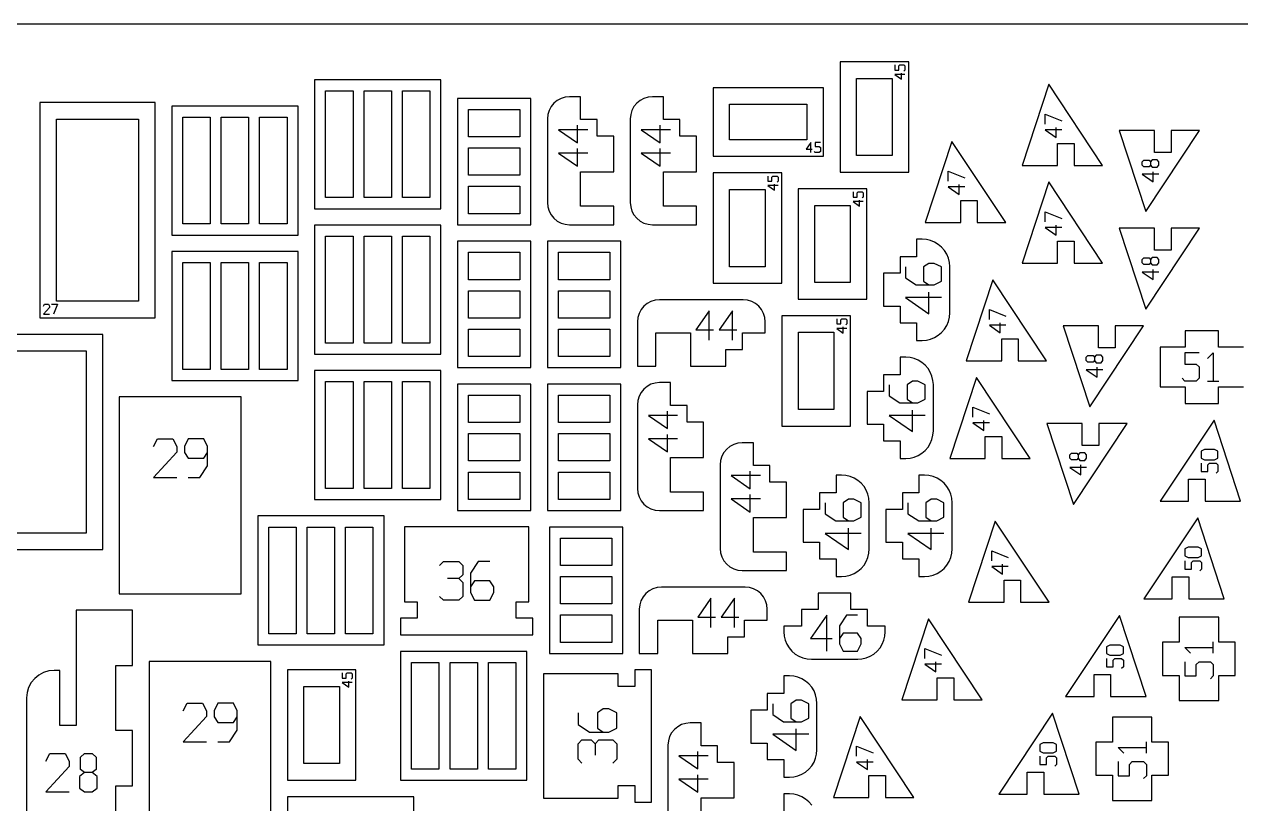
# Model space of a CAD drawing. Header units: millimetres. Extents: x 0 to 600, y 0 to 450.
# Drawn here: x 256.2 to 476.5, y 308.8 to 450 of the extents above; entities that cross this region are included whole.
import ezdxf

# ---------------------------------------------------------------- set-up
doc = ezdxf.new("R2010")
doc.units = ezdxf.units.MM
for name, color, linetype in [('CUT', 1, 'Continuous'), ('ENGRAVE', 5, 'Continuous'), ('SHEET', 8, 'Continuous')]:
    doc.layers.add(name, color=color, linetype=linetype)

msp = doc.modelspace()

# ---------------------------------------------------------------- linework, layer by layer
at = {"layer": 'CUT'}
for p, q in [((416.37, 443.21), (403.94, 443.21)), ((403.94, 443.21), (403.94, 423.2)), ((416.37, 423.2), (416.37, 443.21)), ((331.65, 439.93), (308.76, 439.93)), ((308.76, 439.93), (308.76, 416.59)), ((331.65, 416.59), (331.65, 439.93)), ((380.94, 438.51), (380.94, 426.08)), ((400.94, 438.51), (380.94, 438.51)), ((400.94, 426.08), (400.94, 438.51)), ((406.94, 440.2), (413.37, 440.2)), ((406.94, 426.2), (406.94, 440.2)), ((413.37, 440.2), (413.37, 426.2)), ((441.74, 439.13), (436.94, 424.43)), ((451.5, 424.43), (441.74, 439.13)), ((310.76, 437.93), (315.72, 437.93)), ((310.76, 418.59), (310.76, 437.93)), ((315.72, 437.93), (315.72, 418.59)), ((317.72, 437.93), (322.68, 437.93)), ((317.72, 418.59), (317.72, 437.93)), ((322.68, 437.93), (322.68, 418.59)), ((324.68, 437.93), (329.64, 437.93)), ((324.68, 418.59), (324.68, 437.93)), ((329.64, 437.93), (329.64, 418.59)), ((334.65, 436.57), (334.65, 413.69)), ((347.93, 436.57), (334.65, 436.57)), ((347.93, 413.69), (347.93, 436.57)), ((353.4, 436.56), (352.71, 436.19)), ((354.15, 436.79), (353.4, 436.56)), ((354.94, 436.87), (354.15, 436.79)), ((356.94, 436.87), (354.94, 436.87)), ((356.94, 432.73), (356.94, 436.87)), ((368.41, 436.56), (367.72, 436.19)), ((369.16, 436.79), (368.41, 436.56)), ((369.94, 436.87), (369.16, 436.79)), ((371.94, 436.87), (369.94, 436.87)), ((371.94, 432.73), (371.94, 436.87)), ((279.87, 435.82), (259, 435.82)), ((259, 435.82), (259, 396.81)), ((279.87, 396.81), (279.87, 435.82)), ((305.76, 435.15), (282.87, 435.15)), ((282.87, 435.15), (282.87, 411.82)), ((305.76, 411.82), (305.76, 435.15)), ((336.65, 429.61), (336.65, 434.57)), ((336.65, 434.57), (345.93, 434.57)), ((345.93, 434.57), (345.93, 429.61)), ((351.24, 434.4), (351.01, 433.65)), ((351.61, 435.09), (351.24, 434.4)), ((352.11, 435.69), (351.61, 435.09)), ((352.71, 436.19), (352.11, 435.69)), ((366.24, 434.4), (366.01, 433.65)), ((366.61, 435.09), (366.24, 434.4)), ((367.11, 435.69), (366.61, 435.09)), ((367.72, 436.19), (367.11, 435.69)), ((383.94, 429.08), (383.94, 435.51)), ((383.94, 435.51), (397.94, 435.51)), ((397.94, 435.51), (397.94, 429.08)), ((262, 432.82), (276.87, 432.82)), ((262, 399.81), (262, 432.82)), ((276.87, 432.82), (276.87, 399.81)), ((284.87, 433.15), (289.84, 433.15)), ((284.87, 413.82), (284.87, 433.15)), ((289.84, 433.15), (289.84, 413.82)), ((291.84, 433.15), (296.8, 433.15)), ((291.84, 413.82), (291.84, 433.15)), ((296.8, 433.15), (296.8, 413.82)), ((298.8, 433.15), (303.76, 433.15)), ((298.8, 413.82), (298.8, 433.15)), ((303.76, 433.15), (303.76, 413.82)), ((351.01, 433.65), (350.93, 432.87)), ((350.93, 432.87), (350.93, 417.69)), ((359.94, 432.73), (356.94, 432.73)), ((359.94, 429.73), (359.94, 432.73)), ((366.01, 433.65), (365.94, 432.87)), ((365.94, 432.87), (365.94, 417.69)), ((374.94, 432.73), (371.94, 432.73)), ((374.94, 429.73), (374.94, 432.73)), ((362.94, 429.73), (359.94, 429.73)), ((362.94, 423.3), (362.94, 429.73)), ((377.94, 429.73), (374.94, 429.73)), ((377.94, 423.3), (377.94, 429.73)), ((454.5, 430.78), (459.3, 416.08)), ((460.92, 430.78), (454.5, 430.78)), ((459.3, 416.08), (469.06, 430.78)), ((460.92, 426.78), (460.92, 430.78)), ((469.06, 430.78), (463.92, 430.78)), ((463.92, 430.78), (463.92, 426.78)), ((345.93, 429.61), (336.65, 429.61)), ((336.65, 422.65), (336.65, 427.61)), ((336.65, 427.61), (345.93, 427.61)), ((345.93, 427.61), (345.93, 422.65)), ((397.94, 429.08), (383.94, 429.08)), ((424.18, 428.79), (419.37, 414.09)), ((433.94, 414.09), (424.18, 428.79)), ((443.35, 428.43), (446.35, 428.43)), ((443.35, 424.43), (443.35, 428.43)), ((446.35, 428.43), (446.35, 424.43)), ((380.94, 426.08), (400.94, 426.08)), ((413.37, 426.2), (406.94, 426.2)), ((463.92, 426.78), (460.92, 426.78)), ((356.94, 423.3), (362.94, 423.3)), ((356.94, 417.03), (356.94, 423.3)), ((371.94, 423.3), (377.94, 423.3)), ((371.94, 417.03), (371.94, 423.3)), ((393.37, 423.08), (380.94, 423.08)), ((380.94, 423.08), (380.94, 403.08)), ((393.37, 403.08), (393.37, 423.08)), ((403.94, 423.2), (416.37, 423.2)), ((436.94, 424.43), (443.35, 424.43)), ((446.35, 424.43), (451.5, 424.43)), ((345.93, 422.65), (336.65, 422.65)), ((441.74, 421.43), (436.94, 406.73)), ((451.5, 406.73), (441.74, 421.43)), ((336.65, 415.69), (336.65, 420.65)), ((336.65, 420.65), (345.93, 420.65)), ((345.93, 420.65), (345.93, 415.69)), ((383.94, 420.08), (390.37, 420.08)), ((383.94, 406.08), (383.94, 420.08)), ((390.37, 420.08), (390.37, 406.08)), ((408.8, 420.2), (396.37, 420.2)), ((396.37, 420.2), (396.37, 400.2)), ((408.8, 400.2), (408.8, 420.2)), ((308.76, 416.59), (331.65, 416.59)), ((315.72, 418.59), (310.76, 418.59)), ((322.68, 418.59), (317.72, 418.59)), ((329.64, 418.59), (324.68, 418.59)), ((350.93, 417.69), (351.01, 416.91)), ((351.01, 416.91), (351.24, 416.16)), ((362.94, 417.03), (356.94, 417.03)), ((362.94, 413.69), (362.94, 417.03)), ((365.94, 417.69), (366.01, 416.91)), ((366.01, 416.91), (366.24, 416.16)), ((377.94, 417.03), (371.94, 417.03)), ((377.94, 413.69), (377.94, 417.03)), ((399.37, 417.2), (405.8, 417.2)), ((399.37, 403.2), (399.37, 417.2)), ((405.8, 417.2), (405.8, 403.2)), ((425.79, 418.09), (428.79, 418.09)), ((425.79, 414.09), (425.79, 418.09)), ((428.79, 418.09), (428.79, 414.09)), ((345.93, 415.69), (336.65, 415.69)), ((351.24, 416.16), (351.61, 415.46)), ((351.61, 415.46), (352.11, 414.86)), ((352.11, 414.86), (352.71, 414.36)), ((352.71, 414.36), (353.4, 413.99)), ((366.24, 416.16), (366.61, 415.46)), ((366.61, 415.46), (367.11, 414.86)), ((367.11, 414.86), (367.72, 414.36)), ((367.72, 414.36), (368.41, 413.99)), ((289.84, 413.82), (284.87, 413.82)), ((296.8, 413.82), (291.84, 413.82)), ((303.76, 413.82), (298.8, 413.82)), ((331.65, 413.59), (308.76, 413.59)), ((308.76, 413.59), (308.76, 390.25)), ((331.65, 390.25), (331.65, 413.59)), ((334.65, 413.69), (347.93, 413.69)), ((353.4, 413.99), (354.15, 413.76)), ((354.15, 413.76), (354.94, 413.69)), ((354.94, 413.69), (362.94, 413.69)), ((368.41, 413.99), (369.16, 413.76)), ((369.16, 413.76), (369.94, 413.69)), ((369.94, 413.69), (377.94, 413.69)), ((419.37, 414.09), (425.79, 414.09)), ((428.79, 414.09), (433.94, 414.09)), ((454.5, 413.08), (459.3, 398.38)), ((460.92, 413.08), (454.5, 413.08)), ((459.3, 398.38), (469.06, 413.08)), ((460.92, 409.08), (460.92, 413.08)), ((469.06, 413.08), (463.92, 413.08)), ((463.92, 413.08), (463.92, 409.08)), ((282.87, 411.82), (305.76, 411.82)), ((310.76, 411.59), (315.72, 411.59)), ((310.76, 392.25), (310.76, 411.59)), ((315.72, 411.59), (315.72, 392.25)), ((317.72, 411.59), (322.68, 411.59)), ((317.72, 392.25), (317.72, 411.59)), ((322.68, 411.59), (322.68, 392.25)), ((324.68, 411.59), (329.64, 411.59)), ((324.68, 392.25), (324.68, 411.59)), ((329.64, 411.59), (329.64, 392.25)), ((334.65, 410.69), (334.65, 387.8)), ((347.93, 410.69), (334.65, 410.69)), ((347.93, 387.8), (347.93, 410.69)), ((350.93, 410.69), (350.93, 387.8)), ((364.22, 410.69), (350.93, 410.69)), ((364.22, 387.8), (364.22, 410.69)), ((418.8, 411.09), (417.8, 411.09)), ((417.8, 411.09), (417.8, 407.88)), ((419.58, 411.03), (418.8, 411.09)), ((420.35, 410.84), (419.58, 411.03)), ((421.07, 410.54), (420.35, 410.84)), ((421.74, 410.13), (421.07, 410.54)), ((422.34, 409.62), (421.74, 410.13)), ((443.35, 410.73), (446.35, 410.73)), ((443.35, 406.73), (443.35, 410.73)), ((446.35, 410.73), (446.35, 406.73)), ((305.76, 408.82), (282.87, 408.82)), ((282.87, 408.82), (282.87, 385.48)), ((305.76, 385.48), (305.76, 408.82)), ((336.65, 403.72), (336.65, 408.69)), ((336.65, 408.69), (345.93, 408.69)), ((345.93, 408.69), (345.93, 403.72)), ((352.93, 403.72), (352.93, 408.69)), ((352.93, 408.69), (362.22, 408.69)), ((362.22, 408.69), (362.22, 403.72)), ((417.8, 407.88), (414.8, 407.88)), ((414.8, 407.88), (414.8, 404.88)), ((422.85, 409.03), (422.34, 409.62)), ((423.26, 408.36), (422.85, 409.03)), ((423.56, 407.63), (423.26, 408.36)), ((423.74, 406.87), (423.56, 407.63)), ((463.92, 409.08), (460.92, 409.08)), ((284.88, 406.82), (289.84, 406.82)), ((284.88, 387.48), (284.88, 406.82)), ((289.84, 406.82), (289.84, 387.48)), ((291.84, 406.82), (296.8, 406.82)), ((291.84, 387.48), (291.84, 406.82)), ((296.8, 406.82), (296.8, 387.48)), ((298.8, 406.82), (303.76, 406.82)), ((298.8, 387.48), (298.8, 406.82)), ((303.76, 406.82), (303.76, 387.48)), ((390.37, 406.08), (383.94, 406.08)), ((423.8, 406.09), (423.74, 406.87)), ((423.8, 397.71), (423.8, 406.09)), ((436.94, 406.73), (443.35, 406.73)), ((446.35, 406.73), (451.5, 406.73)), ((345.93, 403.72), (336.65, 403.72)), ((362.22, 403.72), (352.93, 403.72)), ((414.8, 404.88), (411.8, 404.88)), ((411.8, 404.88), (411.8, 398.91)), ((431.61, 403.73), (426.8, 389.03)), ((441.36, 389.03), (431.61, 403.73)), ((336.65, 396.76), (336.65, 401.72)), ((336.65, 401.72), (345.93, 401.72)), ((345.93, 401.72), (345.93, 396.76)), ((352.93, 396.76), (352.93, 401.72)), ((352.93, 401.72), (362.22, 401.72)), ((362.22, 401.72), (362.22, 396.76)), ((380.94, 403.08), (393.37, 403.08)), ((405.8, 403.2), (399.37, 403.2)), ((276.87, 399.81), (262, 399.81)), ((368.4, 398.91), (367.9, 398.3)), ((369, 399.4), (368.4, 398.91)), ((369.69, 399.77), (369, 399.4)), ((370.44, 400), (369.69, 399.77)), ((371.22, 400.08), (370.44, 400)), ((386.4, 400.08), (371.22, 400.08)), ((387.18, 400), (386.4, 400.08)), ((387.93, 399.77), (387.18, 400)), ((388.63, 399.4), (387.93, 399.77)), ((389.23, 398.91), (388.63, 399.4)), ((389.73, 398.3), (389.23, 398.91)), ((396.37, 400.2), (408.8, 400.2)), ((411.8, 398.91), (414.8, 398.91)), ((414.8, 398.91), (414.8, 395.91)), ((259, 396.81), (279.87, 396.81)), ((345.93, 396.76), (336.65, 396.76)), ((362.22, 396.76), (352.93, 396.76)), ((367.3, 396.86), (367.22, 396.08)), ((367.53, 397.61), (367.3, 396.86)), ((367.9, 398.3), (367.53, 397.61)), ((390.1, 397.61), (389.73, 398.3)), ((390.33, 396.86), (390.1, 397.61)), ((390.4, 396.08), (390.33, 396.86)), ((405.83, 397.2), (393.4, 397.2)), ((393.4, 397.2), (393.4, 377.19)), ((405.83, 377.19), (405.83, 397.2)), ((423.56, 396.16), (423.74, 396.93)), ((423.74, 396.93), (423.8, 397.71)), ((336.65, 389.8), (336.65, 394.76)), ((336.65, 394.76), (345.93, 394.76)), ((345.93, 394.76), (345.93, 389.8)), ((352.93, 389.8), (352.93, 394.76)), ((352.93, 394.76), (362.22, 394.76)), ((362.22, 394.76), (362.22, 389.8)), ((367.22, 396.08), (367.22, 388.08)), ((390.4, 394.08), (390.4, 396.08)), ((414.8, 395.91), (417.8, 395.91)), ((417.8, 395.91), (417.8, 392.71)), ((422.34, 394.17), (422.85, 394.77)), ((422.85, 394.77), (423.26, 395.44)), ((423.26, 395.44), (423.56, 396.16)), ((444.36, 395.38), (449.17, 380.68)), ((450.78, 395.38), (444.36, 395.38)), ((449.17, 380.68), (458.93, 395.38)), ((450.78, 391.38), (450.78, 395.38)), ((458.93, 395.38), (453.78, 395.38)), ((453.78, 395.38), (453.78, 391.38)), ((472.48, 394.48), (466.48, 394.48)), ((466.48, 394.48), (466.48, 391.48)), ((472.48, 391.48), (472.48, 394.48)), ((270.38, 393.81), (249.51, 393.81)), ((270.38, 354.81), (270.38, 393.81)), ((315.72, 392.25), (310.76, 392.25)), ((322.68, 392.25), (317.72, 392.25)), ((329.64, 392.25), (324.68, 392.25)), ((370.57, 388.08), (370.57, 394.08)), ((370.57, 394.08), (376.84, 394.08)), ((376.84, 394.08), (376.84, 388.08)), ((386.27, 391.08), (386.27, 394.08)), ((386.27, 394.08), (390.4, 394.08)), ((396.4, 394.2), (402.83, 394.2)), ((396.4, 380.19), (396.4, 394.2)), ((402.83, 394.2), (402.83, 380.19)), ((417.8, 392.71), (418.8, 392.71)), ((418.8, 392.71), (419.58, 392.77)), ((419.58, 392.77), (420.35, 392.95)), ((420.35, 392.95), (421.07, 393.25)), ((421.07, 393.25), (421.74, 393.66)), ((421.74, 393.66), (422.34, 394.17)), ((433.22, 393.03), (436.22, 393.03)), ((433.22, 389.03), (433.22, 393.03)), ((436.22, 393.03), (436.22, 389.03)), ((252.51, 390.81), (267.38, 390.81)), ((267.38, 390.81), (267.38, 357.81)), ((308.76, 390.25), (331.65, 390.25)), ((383.27, 388.08), (383.27, 391.08)), ((383.27, 391.08), (386.27, 391.08)), ((453.78, 391.38), (450.78, 391.38)), ((466.48, 391.48), (461.93, 391.48)), ((461.93, 391.48), (461.93, 384.3)), ((477.03, 391.48), (472.48, 391.48)), ((334.65, 387.8), (347.93, 387.8)), ((345.93, 389.8), (336.65, 389.8)), ((350.93, 387.8), (364.22, 387.8)), ((362.22, 389.8), (352.93, 389.8)), ((367.22, 388.08), (370.57, 388.08)), ((376.84, 388.08), (383.27, 388.08)), ((415.83, 389.71), (414.83, 389.71)), ((414.83, 389.71), (414.83, 386.49)), ((416.62, 389.65), (415.83, 389.71)), ((417.38, 389.46), (416.62, 389.65)), ((418.1, 389.16), (417.38, 389.46)), ((418.77, 388.75), (418.1, 389.16)), ((419.37, 388.24), (418.77, 388.75)), ((419.88, 387.65), (419.37, 388.24)), ((426.8, 389.03), (433.22, 389.03)), ((436.22, 389.03), (441.36, 389.03)), ((289.84, 387.48), (284.88, 387.48)), ((296.8, 387.48), (291.84, 387.48)), ((303.76, 387.48), (298.8, 387.48)), ((331.65, 387.25), (308.76, 387.25)), ((308.76, 387.25), (308.76, 363.91)), ((331.65, 363.91), (331.65, 387.25)), ((414.83, 386.49), (411.83, 386.49)), ((411.83, 386.49), (411.83, 383.49)), ((420.29, 386.98), (419.88, 387.65)), ((420.59, 386.25), (420.29, 386.98)), ((420.77, 385.49), (420.59, 386.25)), ((428.64, 386.03), (423.84, 371.33)), ((438.4, 371.33), (428.64, 386.03)), ((282.87, 385.48), (305.76, 385.48)), ((310.76, 385.25), (315.72, 385.25)), ((310.76, 365.91), (310.76, 385.25)), ((315.72, 385.25), (315.72, 365.91)), ((317.72, 385.25), (322.68, 385.25)), ((317.72, 365.91), (317.72, 385.25)), ((322.68, 385.25), (322.68, 365.91)), ((324.68, 385.25), (329.64, 385.25)), ((324.68, 365.91), (324.68, 385.25)), ((329.64, 385.25), (329.64, 365.91)), ((334.65, 384.8), (334.65, 361.92)), ((347.93, 384.8), (334.65, 384.8)), ((347.93, 361.92), (347.93, 384.8)), ((350.93, 384.8), (350.93, 361.92)), ((364.22, 384.8), (350.93, 384.8)), ((364.22, 361.92), (364.22, 384.8)), ((368.4, 383.9), (367.9, 383.3)), ((369, 384.4), (368.4, 383.9)), ((369.69, 384.77), (369, 384.4)), ((370.44, 385), (369.69, 384.77)), ((371.22, 385.08), (370.44, 385)), ((373.22, 385.08), (371.22, 385.08)), ((373.22, 380.94), (373.22, 385.08)), ((411.83, 383.49), (408.83, 383.49)), ((408.83, 383.49), (408.83, 377.53)), ((420.84, 384.71), (420.77, 385.49)), ((420.84, 376.33), (420.84, 384.71)), ((461.93, 384.3), (466.48, 384.3)), ((466.48, 384.3), (466.48, 381.3)), ((472.48, 384.3), (477.03, 384.3)), ((472.48, 381.3), (472.48, 384.3)), ((273.38, 382.48), (273.38, 346.82)), ((295.45, 382.48), (273.38, 382.48)), ((295.45, 346.82), (295.45, 382.48)), ((336.65, 377.84), (336.65, 382.8)), ((336.65, 382.8), (345.93, 382.8)), ((345.93, 382.8), (345.93, 377.84)), ((352.93, 377.84), (352.93, 382.8)), ((352.93, 382.8), (362.22, 382.8)), ((362.22, 382.8), (362.22, 377.84)), ((367.3, 381.86), (367.22, 381.08)), ((367.53, 382.61), (367.3, 381.86)), ((367.9, 383.3), (367.53, 382.61)), ((466.48, 381.3), (472.48, 381.3)), ((367.22, 381.08), (367.22, 365.9)), ((376.23, 380.94), (373.22, 380.94)), ((376.23, 377.94), (376.23, 380.94)), ((402.83, 380.19), (396.4, 380.19)), ((345.93, 377.84), (336.65, 377.84)), ((362.22, 377.84), (352.93, 377.84)), ((379.23, 377.94), (376.23, 377.94)), ((379.23, 371.51), (379.23, 377.94)), ((393.4, 377.19), (405.83, 377.19)), ((408.83, 377.53), (411.83, 377.53)), ((411.83, 377.53), (411.83, 374.53)), ((441.4, 377.68), (446.2, 362.98)), ((447.82, 377.68), (441.4, 377.68)), ((446.2, 362.98), (455.96, 377.68)), ((447.82, 373.68), (447.82, 377.68)), ((455.96, 377.68), (450.82, 377.68)), ((450.82, 377.68), (450.82, 373.68)), ((471.68, 378.3), (461.93, 363.6)), ((476.49, 363.6), (471.68, 378.3)), ((336.65, 370.88), (336.65, 375.84)), ((336.65, 375.84), (345.93, 375.84)), ((345.93, 375.84), (345.93, 370.88)), ((352.93, 370.88), (352.93, 375.84)), ((352.93, 375.84), (362.22, 375.84)), ((362.22, 375.84), (362.22, 370.88)), ((420.29, 374.06), (420.59, 374.78)), ((420.59, 374.78), (420.77, 375.54)), ((420.77, 375.54), (420.84, 376.33)), ((430.25, 375.33), (433.25, 375.33)), ((430.25, 371.33), (430.25, 375.33)), ((433.25, 375.33), (433.25, 371.33)), ((382.9, 372.42), (382.53, 371.72)), ((383.4, 373.02), (382.9, 372.42)), ((384, 373.52), (383.4, 373.02)), ((384.7, 373.89), (384, 373.52)), ((385.45, 374.12), (384.7, 373.89)), ((386.23, 374.19), (385.45, 374.12)), ((388.23, 374.19), (386.23, 374.19)), ((388.23, 370.06), (388.23, 374.19)), ((411.83, 374.53), (414.83, 374.53)), ((414.83, 374.53), (414.83, 371.33)), ((418.77, 372.28), (419.37, 372.79)), ((419.37, 372.79), (419.88, 373.39)), ((419.88, 373.39), (420.29, 374.06)), ((450.82, 373.68), (447.82, 373.68)), ((345.93, 370.88), (336.65, 370.88)), ((362.22, 370.88), (352.93, 370.88)), ((373.22, 371.51), (379.23, 371.51)), ((373.22, 365.25), (373.22, 371.51)), ((382.3, 370.97), (382.23, 370.19)), ((382.23, 370.19), (382.23, 355.01)), ((382.53, 371.72), (382.3, 370.97)), ((414.83, 371.33), (415.83, 371.33)), ((415.83, 371.33), (416.62, 371.39)), ((416.62, 371.39), (417.38, 371.57)), ((417.38, 371.57), (418.1, 371.87)), ((418.1, 371.87), (418.77, 372.28)), ((423.84, 371.33), (430.25, 371.33)), ((433.25, 371.33), (438.4, 371.33)), ((336.65, 363.92), (336.65, 368.88)), ((336.65, 368.88), (345.93, 368.88)), ((345.93, 368.88), (345.93, 363.92)), ((352.93, 363.92), (352.93, 368.88)), ((352.93, 368.88), (362.22, 368.88)), ((362.22, 368.88), (362.22, 363.92)), ((391.23, 370.06), (388.23, 370.06)), ((391.23, 367.06), (391.23, 370.06)), ((404.23, 368.33), (403.23, 368.33)), ((403.23, 368.33), (403.23, 365.11)), ((405.01, 368.26), (404.23, 368.33)), ((405.78, 368.08), (405.01, 368.26)), ((406.5, 367.78), (405.78, 368.08)), ((419.23, 368.33), (418.23, 368.33)), ((418.23, 368.33), (418.23, 365.11)), ((420.01, 368.26), (419.23, 368.33)), ((420.78, 368.08), (420.01, 368.26)), ((421.5, 367.78), (420.78, 368.08)), ((315.72, 365.91), (310.76, 365.91)), ((322.68, 365.91), (317.72, 365.91)), ((329.64, 365.91), (324.68, 365.91)), ((367.22, 365.9), (367.3, 365.12)), ((394.23, 367.06), (391.23, 367.06)), ((394.23, 360.63), (394.23, 367.06)), ((407.17, 367.37), (406.5, 367.78)), ((407.77, 366.86), (407.17, 367.37)), ((408.28, 366.26), (407.77, 366.86)), ((408.69, 365.59), (408.28, 366.26)), ((422.17, 367.37), (421.5, 367.78)), ((422.77, 366.86), (422.17, 367.37)), ((423.28, 366.26), (422.77, 366.86)), ((423.69, 365.59), (423.28, 366.26)), ((467.07, 367.6), (470.07, 367.6)), ((467.07, 363.6), (467.07, 367.6)), ((470.07, 367.6), (470.07, 363.6)), ((308.76, 363.91), (331.65, 363.91)), ((345.93, 363.92), (336.65, 363.92)), ((362.22, 363.92), (352.93, 363.92)), ((367.3, 365.12), (367.53, 364.37)), ((367.53, 364.37), (367.9, 363.67)), ((367.9, 363.67), (368.4, 363.07)), ((379.23, 365.25), (373.22, 365.25)), ((379.23, 361.9), (379.23, 365.25)), ((403.23, 365.11), (400.23, 365.11)), ((400.23, 365.11), (400.23, 362.11)), ((408.99, 364.87), (408.69, 365.59)), ((409.17, 364.11), (408.99, 364.87)), ((409.23, 363.32), (409.17, 364.11)), ((418.23, 365.11), (415.23, 365.11)), ((415.23, 365.11), (415.23, 362.11)), ((423.99, 364.87), (423.69, 365.59)), ((424.17, 364.11), (423.99, 364.87)), ((424.23, 363.32), (424.17, 364.11)), ((461.93, 363.6), (467.07, 363.6)), ((470.07, 363.6), (476.49, 363.6)), ((334.65, 361.92), (347.93, 361.92)), ((350.93, 361.92), (364.22, 361.92)), ((368.4, 363.07), (369, 362.57)), ((369, 362.57), (369.69, 362.2)), ((369.69, 362.2), (370.44, 361.97)), ((370.44, 361.97), (371.22, 361.9)), ((371.22, 361.9), (379.23, 361.9)), ((400.23, 362.11), (397.23, 362.11)), ((397.23, 362.11), (397.23, 356.14)), ((409.23, 354.94), (409.23, 363.32)), ((415.23, 362.11), (412.23, 362.11)), ((412.23, 362.11), (412.23, 356.14)), ((424.23, 354.94), (424.23, 363.32)), ((321.33, 360.91), (298.45, 360.91)), ((298.45, 360.91), (298.45, 337.57)), ((321.33, 337.57), (321.33, 360.91)), ((388.23, 360.63), (394.23, 360.63)), ((388.23, 354.36), (388.23, 360.63)), ((432.04, 359.98), (427.23, 345.28)), ((441.8, 345.28), (432.04, 359.98)), ((468.72, 360.6), (458.96, 345.9)), ((473.52, 345.9), (468.72, 360.6)), ((267.38, 357.81), (252.51, 357.81)), ((300.45, 358.91), (305.41, 358.91)), ((300.45, 339.57), (300.45, 358.91)), ((305.41, 358.91), (305.41, 339.57)), ((307.41, 358.91), (312.37, 358.91)), ((307.41, 339.57), (307.41, 358.91)), ((312.37, 358.91), (312.37, 339.57)), ((314.37, 358.91), (319.33, 358.91)), ((314.37, 339.57), (314.37, 358.91)), ((319.33, 358.91), (319.33, 339.57)), ((325.07, 358.92), (325.07, 345.37)), ((347.55, 358.92), (325.07, 358.92)), ((347.55, 345.37), (347.55, 358.92)), ((351.28, 358.9), (351.28, 336.01)), ((364.57, 358.9), (351.28, 358.9)), ((364.57, 336.01), (364.57, 358.9)), ((249.51, 354.81), (270.38, 354.81)), ((353.28, 351.94), (353.28, 356.9)), ((353.28, 356.9), (362.57, 356.9)), ((362.57, 356.9), (362.57, 351.94)), ((382.23, 355.01), (382.3, 354.23)), ((397.23, 356.14), (400.23, 356.14)), ((400.23, 356.14), (400.23, 353.14)), ((409.17, 354.16), (409.23, 354.94)), ((412.23, 356.14), (415.23, 356.14)), ((415.23, 356.14), (415.23, 353.14)), ((424.17, 354.16), (424.23, 354.94)), ((382.3, 354.23), (382.53, 353.48)), ((382.53, 353.48), (382.9, 352.79)), ((382.9, 352.79), (383.4, 352.19)), ((394.23, 354.36), (388.23, 354.36)), ((394.23, 351.01), (394.23, 354.36)), ((400.23, 353.14), (403.23, 353.14)), ((403.23, 353.14), (403.23, 349.94)), ((408.28, 352), (408.69, 352.67)), ((408.69, 352.67), (408.99, 353.4)), ((408.99, 353.4), (409.17, 354.16)), ((415.23, 353.14), (418.23, 353.14)), ((418.23, 353.14), (418.23, 349.94)), ((423.28, 352), (423.69, 352.67)), ((423.69, 352.67), (423.99, 353.4)), ((423.99, 353.4), (424.17, 354.16)), ((362.57, 351.94), (353.28, 351.94)), ((383.4, 352.19), (384, 351.69)), ((384, 351.69), (384.7, 351.32)), ((384.7, 351.32), (385.45, 351.09)), ((385.45, 351.09), (386.23, 351.01)), ((386.23, 351.01), (394.23, 351.01)), ((405.78, 350.19), (406.5, 350.49)), ((406.5, 350.49), (407.17, 350.9)), ((407.17, 350.9), (407.77, 351.41)), ((407.77, 351.41), (408.28, 352)), ((420.78, 350.19), (421.5, 350.49)), ((421.5, 350.49), (422.17, 350.9)), ((422.17, 350.9), (422.77, 351.41)), ((422.77, 351.41), (423.28, 352)), ((353.28, 344.97), (353.28, 349.93)), ((353.28, 349.93), (362.57, 349.93)), ((362.57, 349.93), (362.57, 344.97)), ((403.23, 349.94), (404.23, 349.94)), ((404.23, 349.94), (405.01, 350.01)), ((405.01, 350.01), (405.78, 350.19)), ((418.23, 349.94), (419.23, 349.94)), ((419.23, 349.94), (420.01, 350.01)), ((420.01, 350.01), (420.78, 350.19)), ((433.65, 349.28), (436.65, 349.28)), ((433.65, 345.28), (433.65, 349.28)), ((436.65, 349.28), (436.65, 345.28)), ((464.11, 349.9), (467.11, 349.9)), ((464.11, 345.9), (464.11, 349.9)), ((467.11, 349.9), (467.11, 345.9)), ((273.38, 346.82), (295.45, 346.82)), ((368.25, 346.24), (367.88, 345.54)), ((368.74, 346.84), (368.25, 346.24)), ((369.35, 347.34), (368.74, 346.84)), ((370.04, 347.71), (369.35, 347.34)), ((370.79, 347.94), (370.04, 347.71)), ((371.57, 348.01), (370.79, 347.94)), ((386.75, 348.01), (371.57, 348.01)), ((387.53, 347.94), (386.75, 348.01)), ((388.28, 347.71), (387.53, 347.94)), ((388.97, 347.34), (388.28, 347.71)), ((389.58, 346.84), (388.97, 347.34)), ((390.08, 346.24), (389.58, 346.84)), ((390.45, 345.54), (390.08, 346.24)), ((399.95, 346.94), (399.95, 343.94)), ((405.92, 346.94), (399.95, 346.94)), ((405.92, 343.94), (405.92, 346.94)), ((265.58, 343.82), (265.58, 322.93)), ((275.76, 343.82), (265.58, 343.82)), ((275.76, 333.82), (275.76, 343.82)), ((325.07, 345.37), (327.33, 345.37)), ((327.33, 345.37), (327.33, 342.37)), ((345.28, 342.37), (345.28, 345.37)), ((345.28, 345.37), (347.55, 345.37)), ((362.57, 344.97), (353.28, 344.97)), ((367.65, 344.79), (367.57, 344.01)), ((367.57, 344.01), (367.57, 336.01)), ((367.88, 345.54), (367.65, 344.79)), ((390.67, 344.79), (390.45, 345.54)), ((390.75, 344.01), (390.67, 344.79)), ((390.75, 342.01), (390.75, 344.01)), ((396.95, 343.94), (396.95, 340.94)), ((399.95, 343.94), (396.95, 343.94)), ((408.92, 343.94), (405.92, 343.94)), ((408.92, 340.94), (408.92, 343.94)), ((427.23, 345.28), (433.65, 345.28)), ((436.65, 345.28), (441.8, 345.28)), ((458.96, 345.9), (464.11, 345.9)), ((467.11, 345.9), (473.52, 345.9)), ((324.33, 342.37), (324.33, 339.37)), ((327.33, 342.37), (324.33, 342.37)), ((348.28, 342.37), (345.28, 342.37)), ((348.28, 339.37), (348.28, 342.37)), ((353.28, 338.01), (353.28, 342.97)), ((353.28, 342.97), (362.57, 342.97)), ((362.57, 342.97), (362.57, 338.01)), ((370.92, 336.01), (370.92, 342.01)), ((370.92, 342.01), (377.19, 342.01)), ((377.19, 342.01), (377.19, 336.01)), ((386.61, 339.01), (386.61, 342.01)), ((386.61, 342.01), (390.75, 342.01)), ((419.94, 342.28), (415.13, 327.58)), ((429.7, 327.58), (419.94, 342.28)), ((454.55, 342.9), (444.8, 328.2)), ((459.36, 328.2), (454.55, 342.9)), ((465.36, 342.57), (465.36, 338.02)), ((472.53, 342.57), (465.36, 342.57)), ((472.53, 338.02), (472.53, 342.57)), ((305.41, 339.57), (300.45, 339.57)), ((312.37, 339.57), (307.41, 339.57)), ((319.33, 339.57), (314.37, 339.57)), ((324.33, 339.37), (348.28, 339.37)), ((393.75, 340.94), (393.75, 339.94)), ((396.95, 340.94), (393.75, 340.94)), ((393.75, 339.94), (393.81, 339.16)), ((412.13, 340.94), (408.92, 340.94)), ((412.07, 339.16), (412.13, 339.94)), ((412.13, 339.94), (412.13, 340.94)), ((298.45, 337.57), (321.33, 337.57)), ((362.57, 338.01), (353.28, 338.01)), ((383.61, 336.01), (383.61, 339.01)), ((383.61, 339.01), (386.61, 339.01)), ((393.81, 339.16), (394, 338.4)), ((394, 338.4), (394.3, 337.67)), ((394.3, 337.67), (394.71, 337)), ((411.18, 337), (411.59, 337.67)), ((411.59, 337.67), (411.89, 338.4)), ((411.89, 338.4), (412.07, 339.16)), ((462.36, 338.02), (462.36, 332.02)), ((465.36, 338.02), (462.36, 338.02)), ((475.53, 338.02), (472.53, 338.02)), ((475.53, 332.02), (475.53, 338.02)), ((347.22, 336.37), (324.33, 336.37)), ((324.33, 336.37), (324.33, 313.03)), ((347.22, 313.03), (347.22, 336.37)), ((351.28, 336.01), (364.57, 336.01)), ((367.57, 336.01), (370.92, 336.01)), ((377.19, 336.01), (383.61, 336.01)), ((394.71, 337), (395.22, 336.41)), ((395.22, 336.41), (395.81, 335.9)), ((395.81, 335.9), (396.48, 335.49)), ((396.48, 335.49), (397.21, 335.19)), ((397.21, 335.19), (397.97, 335)), ((397.97, 335), (398.75, 334.94)), ((398.75, 334.94), (407.13, 334.94)), ((407.13, 334.94), (407.91, 335)), ((407.91, 335), (408.68, 335.19)), ((408.68, 335.19), (409.4, 335.49)), ((409.4, 335.49), (410.07, 335.9)), ((410.07, 335.9), (410.67, 336.41)), ((410.67, 336.41), (411.18, 337)), ((260.61, 332.83), (259.67, 332.55)), ((261.58, 332.93), (260.61, 332.83)), ((262.58, 332.93), (261.58, 332.93)), ((262.58, 322.93), (262.58, 332.93)), ((272.76, 322.04), (272.76, 333.82)), ((272.76, 333.82), (275.76, 333.82)), ((278.76, 334.57), (278.76, 298.92)), ((300.82, 334.57), (278.76, 334.57)), ((300.82, 298.92), (300.82, 334.57)), ((316.25, 333.04), (303.82, 333.04)), ((303.82, 333.04), (303.82, 313.03)), ((316.25, 313.03), (316.25, 333.04)), ((326.33, 334.37), (331.29, 334.37)), ((326.33, 315.04), (326.33, 334.37)), ((331.29, 334.37), (331.29, 315.04)), ((333.29, 334.37), (338.25, 334.37)), ((333.29, 315.04), (333.29, 334.37)), ((338.25, 334.37), (338.25, 315.04)), ((340.26, 334.37), (345.22, 334.37)), ((340.26, 315.04), (340.26, 334.37)), ((345.22, 334.37), (345.22, 315.04)), ((369.76, 333.01), (366.76, 333.01)), ((366.76, 333.01), (366.76, 330.01)), ((369.76, 309.06), (369.76, 333.01)), ((257.43, 330.71), (256.96, 329.84)), ((258.05, 331.46), (257.43, 330.71)), ((258.8, 332.09), (258.05, 331.46)), ((259.67, 332.55), (258.8, 332.09)), ((363.76, 332.28), (350.22, 332.28)), ((350.22, 332.28), (350.22, 309.79)), ((363.76, 330.01), (363.76, 332.28)), ((394.76, 331.94), (393.76, 331.94)), ((393.76, 331.94), (393.76, 328.73)), ((395.54, 331.88), (394.76, 331.94)), ((396.31, 331.7), (395.54, 331.88)), ((397.03, 331.4), (396.31, 331.7)), ((397.7, 330.99), (397.03, 331.4)), ((398.3, 330.48), (397.7, 330.99)), ((421.55, 331.58), (424.55, 331.58)), ((421.55, 327.58), (421.55, 331.58)), ((424.55, 331.58), (424.55, 327.58)), ((449.94, 332.2), (452.94, 332.2)), ((449.94, 328.2), (449.94, 332.2)), ((452.94, 332.2), (452.94, 328.2)), ((462.36, 332.02), (465.36, 332.02)), ((465.36, 332.02), (465.36, 327.47)), ((472.53, 327.47), (472.53, 332.02)), ((472.53, 332.02), (475.53, 332.02)), ((256.68, 328.9), (256.58, 327.93)), ((256.96, 329.84), (256.68, 328.9)), ((306.82, 330.04), (313.25, 330.04)), ((306.82, 316.04), (306.82, 330.04)), ((313.25, 330.04), (313.25, 316.04)), ((366.76, 330.01), (363.76, 330.01)), ((393.76, 328.73), (390.76, 328.73)), ((390.76, 328.73), (390.76, 325.73)), ((398.81, 329.88), (398.3, 330.48)), ((399.22, 329.21), (398.81, 329.88)), ((399.52, 328.49), (399.22, 329.21)), ((399.7, 327.72), (399.52, 328.49)), ((256.58, 327.93), (256.58, 302.03)), ((399.76, 326.94), (399.7, 327.72)), ((399.76, 318.56), (399.76, 326.94)), ((415.13, 327.58), (421.55, 327.58)), ((424.55, 327.58), (429.7, 327.58)), ((444.8, 328.2), (449.94, 328.2)), ((452.94, 328.2), (459.36, 328.2)), ((465.36, 327.47), (472.53, 327.47)), ((390.76, 325.73), (387.76, 325.73)), ((387.76, 325.73), (387.76, 319.76)), ((407.57, 324.58), (402.76, 309.88)), ((417.33, 309.88), (407.57, 324.58)), ((442.45, 325.2), (432.7, 310.5)), ((447.26, 310.5), (442.45, 325.2)), ((453.26, 324.47), (453.26, 319.92)), ((460.43, 324.47), (453.26, 324.47)), ((460.43, 319.92), (460.43, 324.47)), ((265.58, 322.93), (262.58, 322.93)), ((275.76, 322.04), (272.76, 322.04)), ((275.76, 312.03), (275.76, 322.04)), ((373.93, 322.24), (373.43, 321.63)), ((374.54, 322.73), (373.93, 322.24)), ((375.23, 323.1), (374.54, 322.73)), ((375.98, 323.33), (375.23, 323.1)), ((376.76, 323.41), (375.98, 323.33)), ((378.76, 323.41), (376.76, 323.41)), ((378.76, 319.27), (378.76, 323.41)), ((372.84, 320.19), (372.76, 319.41)), ((373.06, 320.94), (372.84, 320.19)), ((373.43, 321.63), (373.06, 320.94)), ((387.76, 319.76), (390.76, 319.76)), ((390.76, 319.76), (390.76, 316.76)), ((450.26, 319.92), (450.26, 313.92)), ((453.26, 319.92), (450.26, 319.92)), ((463.43, 319.92), (460.43, 319.92)), ((463.43, 313.92), (463.43, 319.92)), ((372.76, 319.41), (372.76, 304.23)), ((381.76, 319.27), (378.76, 319.27)), ((381.76, 316.27), (381.76, 319.27)), ((399.52, 317.01), (399.7, 317.78)), ((399.7, 317.78), (399.76, 318.56)), ((313.25, 316.04), (306.82, 316.04)), ((384.76, 316.27), (381.76, 316.27)), ((384.76, 309.84), (384.76, 316.27)), ((390.76, 316.76), (393.76, 316.76)), ((393.76, 316.76), (393.76, 313.56)), ((398.3, 315.02), (398.81, 315.62)), ((398.81, 315.62), (399.22, 316.29)), ((399.22, 316.29), (399.52, 317.01)), ((303.82, 313.03), (316.25, 313.03)), ((324.33, 313.03), (347.22, 313.03)), ((331.29, 315.04), (326.33, 315.04)), ((338.25, 315.04), (333.29, 315.04)), ((345.22, 315.04), (340.26, 315.04)), ((393.76, 313.56), (394.76, 313.56)), ((394.76, 313.56), (395.54, 313.62)), ((395.54, 313.62), (396.31, 313.8)), ((396.31, 313.8), (397.03, 314.1)), ((397.03, 314.1), (397.7, 314.51)), ((397.7, 314.51), (398.3, 315.02)), ((409.18, 313.88), (412.18, 313.88)), ((409.18, 309.88), (409.18, 313.88)), ((412.18, 313.88), (412.18, 309.88)), ((437.84, 314.5), (440.84, 314.5)), ((437.84, 310.5), (437.84, 314.5)), ((440.84, 314.5), (440.84, 310.5)), ((450.26, 313.92), (453.26, 313.92)), ((453.26, 313.92), (453.26, 309.37)), ((460.43, 309.37), (460.43, 313.92)), ((460.43, 313.92), (463.43, 313.92)), ((272.76, 302.03), (272.76, 312.03)), ((272.76, 312.03), (275.76, 312.03)), ((363.76, 312.06), (366.76, 312.06)), ((363.76, 309.79), (363.76, 312.06)), ((366.76, 312.06), (366.76, 309.06)), ((326.71, 310.03), (303.82, 310.03)), ((303.82, 310.03), (303.82, 286.7)), ((326.71, 286.7), (326.71, 310.03)), ((350.22, 309.79), (363.76, 309.79)), ((366.76, 309.06), (369.76, 309.06)), ((378.76, 309.84), (384.76, 309.84)), ((378.76, 303.58), (378.76, 309.84)), ((394.76, 310.56), (393.76, 310.56)), ((393.76, 310.56), (393.76, 307.35)), ((395.54, 310.5), (394.76, 310.56)), ((396.31, 310.31), (395.54, 310.5)), ((397.03, 310.01), (396.31, 310.31)), ((397.7, 309.6), (397.03, 310.01)), ((398.3, 309.09), (397.7, 309.6)), ((398.81, 308.5), (398.3, 309.09)), ((402.76, 309.88), (409.18, 309.88)), ((412.18, 309.88), (417.33, 309.88)), ((432.7, 310.5), (437.84, 310.5)), ((440.84, 310.5), (447.26, 310.5)), ((453.26, 309.37), (460.43, 309.37))]:
    msp.add_line(p, q, dxfattribs=at)
at = {"layer": 'ENGRAVE'}
for p, q in [((413.87, 442.63), (413.87, 441.71)), ((413.87, 441.71), (414.6, 441.71)), ((415.7, 440.89), (413.87, 440.89)), ((413.87, 440.89), (415.06, 440.07)), ((414.6, 442.45), (414.79, 442.63)), ((414.6, 441.71), (414.6, 442.45)), ((414.79, 442.63), (415.52, 442.63)), ((415.06, 440.07), (415.06, 441.16)), ((415.52, 442.63), (415.7, 442.45)), ((415.7, 441.71), (415.52, 441.53)), ((415.7, 442.45), (415.7, 441.71)), ((441.11, 431.93), (441.11, 433.74)), ((441.11, 433.74), (444.12, 432.53)), ((358.23, 430.91), (352.94, 430.91)), ((352.94, 430.91), (356.38, 428.53)), ((356.38, 428.53), (356.38, 431.7)), ((373.23, 430.91), (367.94, 430.91)), ((367.94, 430.91), (371.38, 428.53)), ((371.38, 428.53), (371.38, 431.7)), ((444.12, 430.88), (441.11, 430.88)), ((441.11, 430.88), (443.07, 429.52)), ((443.07, 429.52), (443.07, 431.33)), ((356.38, 424.3), (356.38, 427.47)), ((371.38, 424.3), (371.38, 427.47)), ((398.63, 428.58), (397.8, 427.39)), ((398.63, 426.75), (398.63, 428.58)), ((400.37, 428.58), (399.45, 428.58)), ((399.45, 428.58), (399.45, 427.85)), ((399.45, 427.85), (400.18, 427.85)), ((400.18, 427.85), (400.37, 427.67)), ((400.37, 427.67), (400.37, 426.94)), ((358.23, 426.68), (352.94, 426.68)), ((352.94, 426.68), (356.38, 424.3)), ((373.23, 426.68), (367.94, 426.68)), ((367.94, 426.68), (371.38, 424.3)), ((397.8, 427.39), (398.9, 427.39)), ((399.45, 426.75), (399.27, 426.94)), ((400.18, 426.75), (399.45, 426.75)), ((400.37, 426.94), (400.18, 426.75)), ((458.67, 425.08), (458.98, 425.38)), ((458.98, 425.38), (459.94, 425.38)), ((459.94, 425.38), (460.18, 425.08)), ((460.48, 425.47), (460.18, 425.08)), ((461.38, 425.47), (460.48, 425.47)), ((461.68, 425.08), (461.38, 425.47)), ((423.55, 421.59), (423.55, 423.4)), ((423.55, 423.4), (426.56, 422.19)), ((458.67, 424.48), (458.67, 425.08)), ((458.98, 424.18), (458.67, 424.48)), ((459.94, 424.18), (458.98, 424.18)), ((460.18, 424.48), (459.94, 424.18)), ((460.18, 425.08), (460.18, 424.48)), ((460.18, 424.48), (460.48, 424.09)), ((460.48, 424.09), (461.38, 424.09)), ((460.63, 421.47), (460.63, 423.28)), ((461.38, 424.09), (461.68, 424.48)), ((461.68, 424.48), (461.68, 425.08)), ((390.87, 422.51), (390.87, 421.59)), ((390.87, 421.59), (391.6, 421.59)), ((391.6, 422.32), (391.78, 422.51)), ((391.6, 421.59), (391.6, 422.32)), ((391.78, 422.51), (392.52, 422.51)), ((392.06, 419.94), (392.06, 421.04)), ((392.52, 422.51), (392.7, 422.32)), ((392.7, 421.59), (392.52, 421.41)), ((392.7, 422.32), (392.7, 421.59)), ((425.5, 419.19), (425.5, 420.99)), ((461.68, 422.82), (458.67, 422.82)), ((458.67, 422.82), (460.63, 421.47)), ((392.7, 420.77), (390.87, 420.77)), ((390.87, 420.77), (392.06, 419.94)), ((406.3, 419.62), (406.3, 418.71)), ((406.3, 418.71), (407.03, 418.71)), ((407.03, 419.44), (407.21, 419.62)), ((407.03, 418.71), (407.03, 419.44)), ((407.21, 419.62), (407.95, 419.62)), ((407.95, 419.62), (408.13, 419.44)), ((408.13, 418.71), (407.95, 418.53)), ((408.13, 419.44), (408.13, 418.71)), ((426.56, 420.54), (423.55, 420.54)), ((423.55, 420.54), (425.5, 419.19)), ((408.13, 417.89), (406.3, 417.89)), ((406.3, 417.89), (407.49, 417.06)), ((407.49, 417.06), (407.49, 418.16)), ((441.11, 414.23), (441.11, 416.03)), ((441.11, 416.03), (444.12, 414.83)), ((444.12, 413.18), (441.11, 413.18)), ((441.11, 413.18), (443.07, 411.82)), ((443.07, 411.82), (443.07, 413.63)), ((458.67, 407.38), (458.98, 407.68)), ((458.98, 407.68), (459.94, 407.68)), ((459.94, 407.68), (460.18, 407.38)), ((460.48, 407.77), (460.18, 407.38)), ((461.38, 407.77), (460.48, 407.77)), ((461.68, 407.38), (461.38, 407.77)), ((415.8, 406.04), (415.8, 404.09)), ((420.04, 406.69), (419.06, 406.04)), ((419.06, 406.04), (419.06, 403.44)), ((421.01, 406.69), (420.04, 406.69)), ((422.32, 406.04), (421.01, 406.69)), ((422.32, 403.44), (422.32, 406.04)), ((458.67, 406.78), (458.67, 407.38)), ((458.98, 406.48), (458.67, 406.78)), ((459.94, 406.48), (458.98, 406.48)), ((460.18, 406.78), (459.94, 406.48)), ((460.18, 407.38), (460.18, 406.78)), ((460.18, 406.78), (460.48, 406.39)), ((460.48, 406.39), (461.38, 406.39)), ((460.63, 403.77), (460.63, 405.58)), ((461.38, 406.39), (461.68, 406.78)), ((461.68, 406.78), (461.68, 407.38)), ((415.8, 404.09), (417.75, 402.78)), ((419.06, 403.44), (420.04, 402.78)), ((421.01, 402.78), (422.32, 403.44)), ((461.68, 405.12), (458.67, 405.12)), ((458.67, 405.12), (460.63, 403.77)), ((417.75, 402.78), (421.01, 402.78)), ((420.04, 397.57), (420.04, 401.48)), ((259.63, 398.95), (259.82, 399.31)), ((259.82, 399.31), (260.55, 399.31)), ((260.55, 399.31), (260.73, 398.95)), ((260.73, 398.95), (260.73, 398.69)), ((261.1, 399.31), (262.2, 399.31)), ((262.2, 399.31), (261.46, 397.48)), ((422.32, 400.5), (415.8, 400.5)), ((415.8, 400.5), (420.04, 397.57)), ((260.73, 398.69), (259.63, 397.48)), ((259.63, 397.48), (260.73, 397.48)), ((380.22, 398.07), (377.84, 394.64)), ((380.22, 392.79), (380.22, 398.07)), ((384.44, 398.07), (382.07, 394.64)), ((384.44, 392.79), (384.44, 398.07)), ((403.33, 396.62), (403.33, 395.71)), ((404.06, 396.44), (404.25, 396.62)), ((404.25, 396.62), (404.98, 396.62)), ((404.98, 396.62), (405.16, 396.44)), ((430.98, 396.53), (430.98, 398.33)), ((430.98, 398.33), (433.99, 397.13)), ((377.84, 394.64), (381.01, 394.64)), ((382.07, 394.64), (385.24, 394.64)), ((403.33, 395.71), (404.06, 395.71)), ((405.16, 394.88), (403.33, 394.88)), ((403.33, 394.88), (404.52, 394.06)), ((404.06, 395.71), (404.06, 396.44)), ((404.52, 394.06), (404.52, 395.16)), ((405.16, 395.71), (404.98, 395.52)), ((405.16, 396.44), (405.16, 395.71)), ((433.99, 395.48), (430.98, 395.48)), ((430.98, 395.48), (432.93, 394.12)), ((432.93, 394.12), (432.93, 395.93)), ((450.34, 390.07), (450.04, 389.68)), ((451.25, 390.07), (450.34, 390.07)), ((451.55, 389.68), (451.25, 390.07)), ((468.96, 390.48), (466.4, 390.48)), ((466.4, 390.48), (466.4, 388.43)), ((470.5, 389.45), (471.53, 390.48)), ((471.53, 390.48), (471.53, 385.35)), ((448.54, 389.68), (448.84, 389.98)), ((448.54, 389.08), (448.54, 389.68)), ((448.84, 388.78), (448.54, 389.08)), ((448.84, 389.98), (449.8, 389.98)), ((449.8, 388.78), (448.84, 388.78)), ((449.8, 389.98), (450.04, 389.68)), ((450.04, 389.08), (449.8, 388.78)), ((450.04, 389.68), (450.04, 389.08)), ((450.04, 389.08), (450.34, 388.69)), ((450.34, 388.69), (451.25, 388.69)), ((450.5, 386.07), (450.5, 387.87)), ((451.25, 388.69), (451.55, 389.08)), ((451.55, 389.08), (451.55, 389.68)), ((466.4, 388.43), (468.45, 388.43)), ((468.45, 388.43), (468.96, 387.91)), ((468.96, 387.91), (468.96, 385.87)), ((451.55, 387.42), (448.54, 387.42)), ((448.54, 387.42), (450.5, 386.07)), ((466.4, 385.35), (465.89, 385.87)), ((468.96, 385.87), (468.45, 385.35)), ((412.83, 384.66), (412.83, 382.7)), ((417.07, 385.31), (416.09, 384.66)), ((416.09, 384.66), (416.09, 382.05)), ((418.05, 385.31), (417.07, 385.31)), ((419.35, 384.66), (418.05, 385.31)), ((419.35, 382.05), (419.35, 384.66)), ((468.45, 385.35), (466.4, 385.35)), ((470.5, 385.35), (472.55, 385.35)), ((412.83, 382.7), (414.79, 381.4)), ((414.79, 381.4), (418.05, 381.4)), ((416.09, 382.05), (417.07, 381.4)), ((418.05, 381.4), (419.35, 382.05)), ((374.51, 379.12), (369.23, 379.12)), ((369.23, 379.12), (372.67, 376.74)), ((372.67, 376.74), (372.67, 379.91)), ((419.35, 379.12), (412.83, 379.12)), ((412.83, 379.12), (417.07, 376.19)), ((417.07, 376.19), (417.07, 380.1)), ((428.01, 378.83), (428.01, 380.63)), ((428.01, 380.63), (431.02, 379.43)), ((431.02, 377.78), (428.01, 377.78)), ((428.01, 377.78), (429.97, 376.42)), ((429.97, 376.42), (429.97, 378.23)), ((279.58, 373.48), (280.28, 374.88)), ((280.28, 374.88), (283.08, 374.88)), ((283.08, 374.88), (283.78, 373.48)), ((285.88, 374.88), (285.18, 373.48)), ((288.68, 374.88), (285.88, 374.88)), ((289.38, 373.48), (288.68, 374.88)), ((374.51, 374.89), (369.23, 374.89)), ((369.23, 374.89), (372.67, 372.51)), ((372.67, 372.51), (372.67, 375.68)), ((283.78, 372.5), (279.58, 367.88)), ((283.78, 373.48), (283.78, 372.5)), ((285.18, 373.48), (285.18, 372.43)), ((285.18, 372.43), (285.88, 371.38)), ((288.68, 371.38), (289.38, 372.43)), ((289.38, 369.98), (289.38, 373.48)), ((447.38, 372.37), (447.08, 371.98)), ((448.28, 372.37), (447.38, 372.37)), ((448.58, 371.98), (448.28, 372.37)), ((469.95, 372.93), (469.35, 372.63)), ((469.35, 372.63), (469.35, 371.41)), ((471.78, 372.93), (469.95, 372.93)), ((472.39, 372.63), (471.78, 372.93)), ((472.39, 371.41), (472.39, 372.63)), ((285.88, 371.38), (288.68, 371.38)), ((445.57, 371.98), (445.87, 372.28)), ((445.57, 371.38), (445.57, 371.98)), ((445.87, 371.08), (445.57, 371.38)), ((445.87, 372.28), (446.84, 372.28)), ((446.84, 371.08), (445.87, 371.08)), ((446.84, 372.28), (447.08, 371.98)), ((447.08, 371.38), (446.84, 371.08)), ((447.08, 371.98), (447.08, 371.38)), ((447.08, 371.38), (447.38, 370.99)), ((447.38, 370.99), (448.28, 370.99)), ((447.53, 368.37), (447.53, 370.17)), ((448.28, 370.99), (448.58, 371.38)), ((448.58, 371.38), (448.58, 371.98)), ((469.35, 371.41), (469.95, 371.11)), ((469.35, 370.5), (469.35, 368.98)), ((469.95, 371.11), (471.78, 371.11)), ((470.56, 370.2), (470.87, 370.5)), ((470.56, 368.98), (470.56, 370.2)), ((470.87, 370.5), (472.08, 370.5)), ((471.78, 371.11), (472.39, 371.41)), ((472.08, 370.5), (472.39, 370.2)), ((472.39, 370.2), (472.39, 368.98)), ((287.98, 367.88), (289.38, 369.98)), ((389.52, 368.23), (384.23, 368.23)), ((384.23, 368.23), (387.67, 365.86)), ((387.67, 365.86), (387.67, 369.03)), ((448.58, 369.72), (445.57, 369.72)), ((445.57, 369.72), (447.53, 368.37)), ((469.35, 368.98), (470.56, 368.98)), ((472.39, 368.98), (472.08, 368.68)), ((279.58, 367.88), (283.78, 367.88)), ((285.88, 367.88), (287.98, 367.88)), ((389.52, 364.01), (384.23, 364.01)), ((384.23, 364.01), (387.67, 361.63)), ((387.67, 361.63), (387.67, 364.8)), ((405.46, 363.93), (404.49, 363.28)), ((406.44, 363.93), (405.46, 363.93)), ((407.75, 363.28), (406.44, 363.93)), ((420.47, 363.93), (419.49, 363.28)), ((421.44, 363.93), (420.47, 363.93)), ((422.75, 363.28), (421.44, 363.93)), ((401.23, 363.28), (401.23, 361.32)), ((404.49, 363.28), (404.49, 360.67)), ((407.75, 360.67), (407.75, 363.28)), ((416.23, 363.28), (416.23, 361.32)), ((419.49, 363.28), (419.49, 360.67)), ((422.75, 360.67), (422.75, 363.28)), ((401.23, 361.32), (403.18, 360.02)), ((403.18, 360.02), (406.44, 360.02)), ((404.49, 360.67), (405.46, 360.02)), ((406.44, 360.02), (407.75, 360.67)), ((416.23, 361.32), (418.19, 360.02)), ((418.19, 360.02), (421.44, 360.02)), ((419.49, 360.67), (420.47, 360.02)), ((421.44, 360.02), (422.75, 360.67)), ((407.75, 357.74), (401.23, 357.74)), ((401.23, 357.74), (405.46, 354.81)), ((405.46, 354.81), (405.46, 358.72)), ((422.75, 357.74), (416.23, 357.74)), ((416.23, 357.74), (420.47, 354.81)), ((420.47, 354.81), (420.47, 358.72)), ((466.99, 355.23), (466.38, 354.93)), ((466.38, 354.93), (466.38, 353.71)), ((468.81, 355.23), (466.99, 355.23)), ((469.42, 354.93), (468.81, 355.23)), ((469.42, 353.71), (469.42, 354.93)), ((331.41, 351.95), (332.11, 352.65)), ((332.11, 352.65), (334.91, 352.65)), ((334.91, 352.65), (335.61, 351.95)), ((338.41, 352.65), (337.01, 350.55)), ((340.51, 352.65), (338.41, 352.65)), ((431.41, 352.78), (431.41, 354.59)), ((431.41, 354.59), (434.42, 353.38)), ((466.38, 353.71), (466.99, 353.41)), ((466.38, 352.8), (466.38, 351.28)), ((466.99, 353.41), (468.81, 353.41)), ((467.6, 352.5), (467.9, 352.8)), ((467.9, 352.8), (469.12, 352.8)), ((468.81, 353.41), (469.42, 353.71)), ((469.12, 352.8), (469.42, 352.5)), ((335.61, 351.95), (335.61, 350.27)), ((337.01, 350.55), (337.01, 347.05)), ((434.42, 351.73), (431.41, 351.73)), ((431.41, 351.73), (433.36, 350.38)), ((433.36, 350.38), (433.36, 352.18)), ((466.38, 351.28), (467.6, 351.28)), ((467.6, 351.28), (467.6, 352.5)), ((469.42, 351.28), (469.12, 350.97)), ((469.42, 352.5), (469.42, 351.28)), ((334.91, 349.57), (332.81, 349.57)), ((335.61, 350.27), (334.91, 349.57)), ((334.91, 349.57), (335.61, 348.87)), ((335.61, 348.87), (335.61, 346.35)), ((337.71, 349.15), (337.01, 348.1)), ((340.51, 349.15), (337.71, 349.15)), ((341.21, 348.1), (340.51, 349.15)), ((332.11, 345.65), (331.41, 346.35)), ((335.61, 346.35), (334.91, 345.65)), ((337.01, 347.05), (337.71, 345.65)), ((340.51, 345.65), (341.21, 347.05)), ((341.21, 347.05), (341.21, 348.1)), ((380.56, 346.01), (378.18, 342.57)), ((380.56, 340.72), (380.56, 346.01)), ((384.79, 346.01), (382.41, 342.57)), ((384.79, 340.72), (384.79, 346.01)), ((334.91, 345.65), (332.11, 345.65)), ((337.71, 345.65), (340.51, 345.65)), ((378.18, 342.57), (381.36, 342.57)), ((382.41, 342.57), (385.58, 342.57)), ((401.55, 342.94), (398.61, 338.71)), ((401.55, 336.43), (401.55, 342.94)), ((405.13, 342.94), (403.83, 340.99)), ((407.09, 342.94), (405.13, 342.94)), ((403.83, 340.99), (403.83, 337.73)), ((404.48, 339.68), (403.83, 338.71)), ((407.09, 339.68), (404.48, 339.68)), ((407.74, 338.71), (407.09, 339.68)), ((398.61, 338.71), (402.52, 338.71)), ((403.83, 337.73), (404.48, 336.43)), ((407.09, 336.43), (407.74, 337.73)), ((407.74, 337.73), (407.74, 338.71)), ((452.82, 337.53), (452.21, 337.23)), ((452.21, 337.23), (452.21, 336.01)), ((454.65, 337.53), (452.82, 337.53)), ((455.26, 337.23), (454.65, 337.53)), ((455.26, 336.01), (455.26, 337.23)), ((471.53, 336.04), (471.53, 338.09)), ((404.48, 336.43), (407.09, 336.43)), ((419.31, 335.08), (419.31, 336.89)), ((419.31, 336.89), (422.32, 335.68)), ((452.21, 336.01), (452.82, 335.71)), ((452.21, 335.1), (452.21, 333.58)), ((452.82, 335.71), (454.65, 335.71)), ((453.43, 334.79), (453.74, 335.1)), ((453.74, 335.1), (454.95, 335.1)), ((454.65, 335.71), (455.26, 336.01)), ((454.95, 335.1), (455.26, 334.79)), ((467.43, 336.04), (466.41, 337.07)), ((466.41, 337.07), (471.53, 337.07)), ((422.32, 334.03), (419.31, 334.03)), ((419.31, 334.03), (421.26, 332.68)), ((421.26, 332.68), (421.26, 334.48)), ((452.21, 333.58), (453.43, 333.58)), ((453.43, 333.58), (453.43, 334.79)), ((455.26, 333.58), (454.95, 333.27)), ((455.26, 334.79), (455.26, 333.58)), ((466.41, 334.5), (466.41, 331.94)), ((468.46, 333.99), (468.97, 334.5)), ((468.46, 331.94), (468.46, 333.99)), ((468.97, 334.5), (471.02, 334.5)), ((471.02, 334.5), (471.53, 333.99)), ((471.53, 333.99), (471.53, 331.94)), ((313.75, 332.46), (313.75, 331.55)), ((313.75, 331.55), (314.48, 331.55)), ((315.58, 330.72), (313.75, 330.72)), ((313.75, 330.72), (314.94, 329.9)), ((314.48, 332.28), (314.67, 332.46)), ((314.48, 331.55), (314.48, 332.28)), ((314.67, 332.46), (315.4, 332.46)), ((314.94, 329.9), (314.94, 331)), ((315.4, 332.46), (315.58, 332.28)), ((315.58, 331.55), (315.4, 331.36)), ((315.58, 332.28), (315.58, 331.55)), ((466.41, 331.94), (468.46, 331.94)), ((471.53, 331.94), (471.02, 331.43)), ((284.95, 325.58), (285.65, 326.98)), ((285.65, 326.98), (288.45, 326.98)), ((288.45, 326.98), (289.15, 325.58)), ((291.25, 326.98), (290.55, 325.58)), ((294.05, 326.98), (291.25, 326.98)), ((294.75, 325.58), (294.05, 326.98)), ((391.76, 326.89), (391.76, 324.94)), ((396, 327.55), (395.02, 326.89)), ((395.02, 326.89), (395.02, 324.29)), ((396.97, 327.55), (396, 327.55)), ((398.28, 326.89), (396.97, 327.55)), ((398.28, 324.29), (398.28, 326.89)), ((289.15, 324.6), (284.95, 319.98)), ((289.15, 325.58), (289.15, 324.6)), ((290.55, 325.58), (290.55, 324.53)), ((290.55, 324.53), (291.25, 323.48)), ((294.05, 323.48), (294.75, 324.53)), ((294.75, 322.08), (294.75, 325.58)), ((356.48, 325.24), (356.48, 323.14)), ((361.03, 325.94), (359.98, 325.24)), ((359.98, 325.24), (359.98, 322.44)), ((362.08, 325.94), (361.03, 325.94)), ((363.48, 325.24), (362.08, 325.94)), ((363.48, 322.44), (363.48, 325.24)), ((391.76, 324.94), (393.72, 323.64)), ((395.02, 324.29), (396, 323.64)), ((396.97, 323.64), (398.28, 324.29)), ((291.25, 323.48), (294.05, 323.48)), ((293.35, 319.98), (294.75, 322.08)), ((356.48, 323.14), (358.58, 321.74)), ((358.58, 321.74), (362.08, 321.74)), ((359.98, 322.44), (361.03, 321.74)), ((362.08, 321.74), (363.48, 322.44)), ((393.72, 323.64), (396.97, 323.64)), ((396, 318.42), (396, 322.33)), ((284.95, 319.98), (289.15, 319.98)), ((291.25, 319.98), (293.35, 319.98)), ((356.48, 319.64), (357.18, 320.34)), ((356.48, 316.84), (356.48, 319.64)), ((357.18, 320.34), (358.86, 320.34)), ((358.86, 320.34), (359.56, 319.64)), ((359.56, 319.64), (360.26, 320.34)), ((359.56, 319.64), (359.56, 317.54)), ((360.26, 320.34), (362.78, 320.34)), ((362.78, 320.34), (363.48, 319.64)), ((363.48, 319.64), (363.48, 316.84)), ((398.28, 321.36), (391.76, 321.36)), ((391.76, 321.36), (396, 318.42)), ((440.72, 319.83), (440.11, 319.53)), ((440.11, 319.53), (440.11, 318.31)), ((442.55, 319.83), (440.72, 319.83)), ((443.16, 319.53), (442.55, 319.83)), ((443.16, 318.31), (443.16, 319.53)), ((459.43, 317.94), (459.43, 319.99)), ((260.07, 316.5), (260.77, 317.9)), ((260.77, 317.9), (263.57, 317.9)), ((263.57, 317.9), (264.27, 316.5)), ((266.37, 317.2), (267.07, 317.9)), ((267.07, 317.9), (268.47, 317.9)), ((268.47, 317.9), (269.17, 317.2)), ((380.05, 317.45), (374.76, 317.45)), ((374.76, 317.45), (378.2, 315.07)), ((378.2, 315.07), (378.2, 318.24)), ((406.94, 317.38), (406.94, 319.19)), ((406.94, 319.19), (409.95, 317.98)), ((440.11, 318.31), (440.72, 318.01)), ((440.11, 317.4), (440.11, 315.88)), ((440.72, 318.01), (442.55, 318.01)), ((441.33, 317.09), (441.64, 317.4)), ((441.64, 317.4), (442.85, 317.4)), ((442.55, 318.01), (443.16, 318.31)), ((442.85, 317.4), (443.16, 317.09)), ((455.33, 317.94), (454.31, 318.97)), ((454.31, 318.97), (459.43, 318.97)), ((264.27, 315.52), (260.07, 310.9)), ((264.27, 316.5), (264.27, 315.52)), ((266.37, 314.96), (266.37, 317.2)), ((269.17, 317.2), (269.17, 314.96)), ((357.18, 316.14), (356.48, 316.84)), ((363.48, 316.84), (362.78, 316.14)), ((409.95, 316.33), (406.94, 316.33)), ((406.94, 316.33), (408.89, 314.98)), ((408.89, 314.98), (408.89, 316.78)), ((440.11, 315.88), (441.33, 315.88)), ((441.33, 315.88), (441.33, 317.09)), ((443.16, 315.88), (442.85, 315.57)), ((443.16, 317.09), (443.16, 315.88)), ((454.31, 316.41), (454.31, 313.85)), ((456.36, 315.89), (456.87, 316.41)), ((456.36, 313.85), (456.36, 315.89)), ((456.87, 316.41), (458.92, 316.41)), ((458.92, 316.41), (459.43, 315.89)), ((459.43, 315.89), (459.43, 313.85)), ((267.07, 314.4), (266.16, 313.7)), ((266.16, 313.7), (266.16, 311.6)), ((267.07, 314.4), (266.37, 314.96)), ((268.47, 314.4), (267.07, 314.4)), ((269.17, 314.96), (268.47, 314.4)), ((269.38, 313.7), (268.47, 314.4)), ((269.38, 311.6), (269.38, 313.7)), ((380.05, 313.22), (374.76, 313.22)), ((374.76, 313.22), (378.2, 310.84)), ((378.2, 310.84), (378.2, 314.01)), ((454.31, 313.85), (456.36, 313.85)), ((459.43, 313.85), (458.92, 313.33)), ((260.07, 310.9), (264.27, 310.9)), ((266.16, 311.6), (267.07, 310.9)), ((267.07, 310.9), (268.47, 310.9)), ((268.47, 310.9), (269.38, 311.6))]:
    msp.add_line(p, q, dxfattribs=at)
at = {"layer": 'SHEET'}
msp.add_line((600, 450), (0, 450), dxfattribs=at)

doc.saveas('drawing.dxf')
